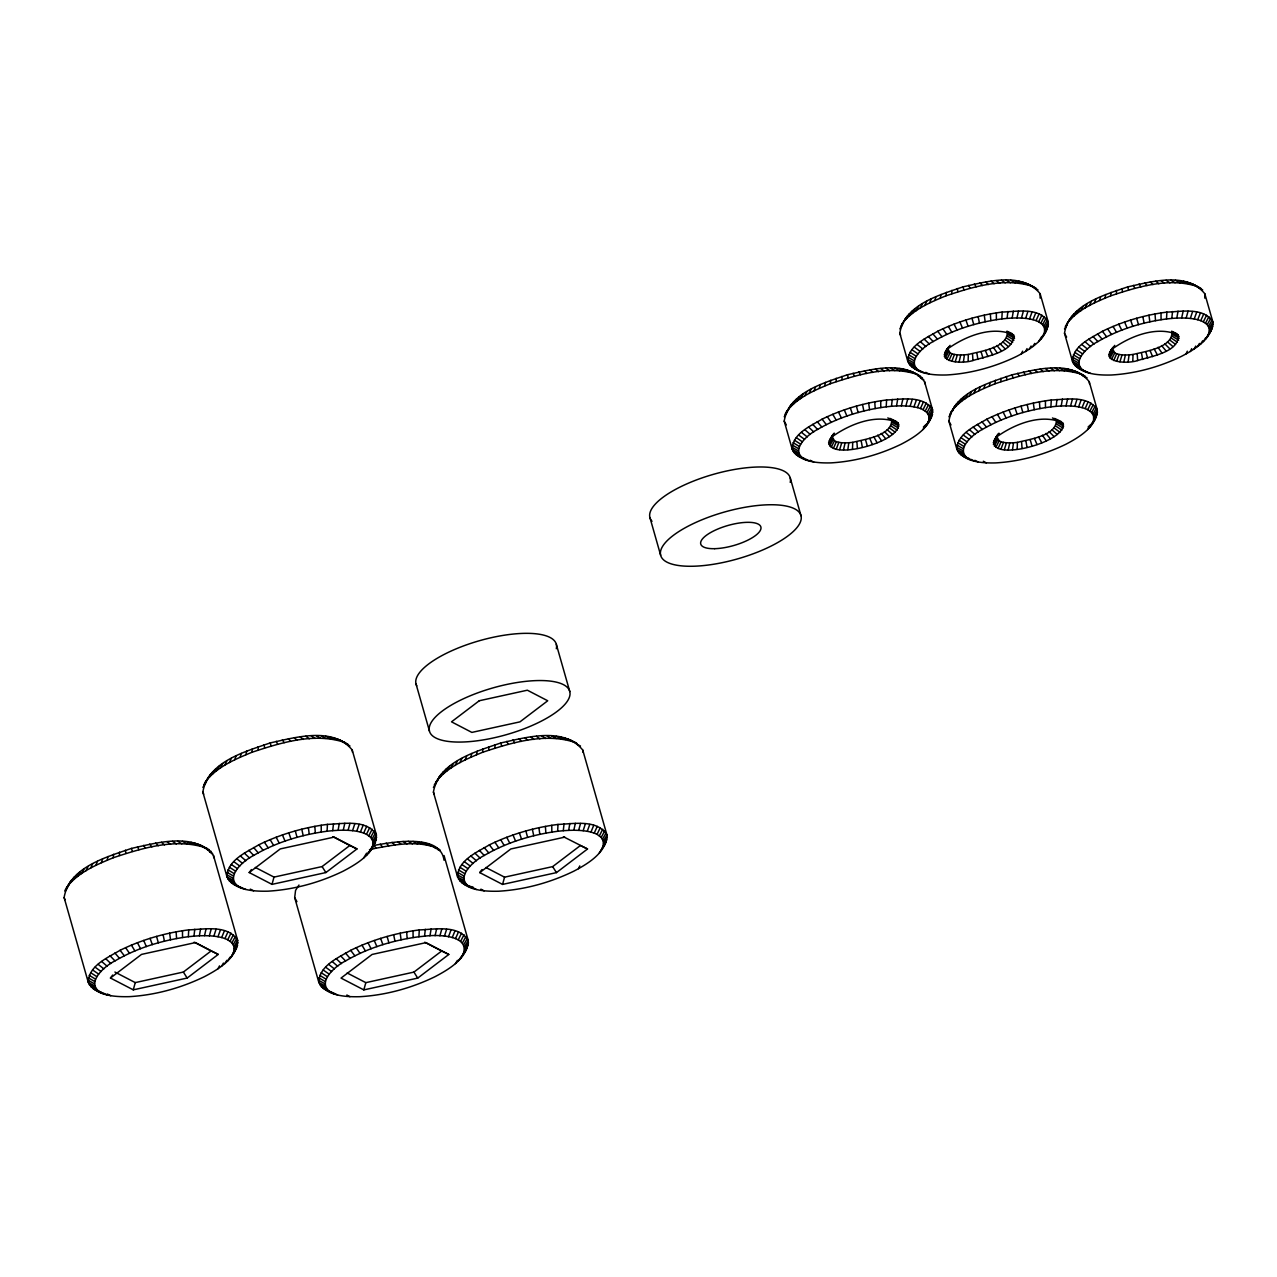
<?xml version="1.0" encoding="UTF-8"?>
<svg xmlns="http://www.w3.org/2000/svg" width="1277" height="1277" viewBox="0 0 1277 1277"><rect width="100%" height="100%" fill="white"/><g stroke="black" fill="none" stroke-linecap="round" stroke-linejoin="round"><path stroke-width="1.5" d="M852.477 449.185L852.749 442.353C864.88 439.16 892.256 435.792 891.713 419.734L897.954 422.783C905.776 443.263 808.437 466.648 833.849 433.398M968.094 361.279L968.365 354.447C980.497 351.255 1007.856 347.887 1007.314 331.828L1013.555 334.893C1015.023 352.229 985.605 356.395 972.946 360.513C964.119 363.722 935.466 363.514 947.742 348.174M1017.162 449.217L1017.434 442.385C1029.565 439.192 1056.941 435.824 1056.398 419.766L1062.64 422.831C1070.461 443.295 973.122 466.68 998.534 433.446M1132.779 361.311L1133.05 354.479C1145.182 351.303 1172.557 347.935 1172.015 331.876L1178.24 334.925C1179.709 352.276 1150.29 356.443 1137.631 360.545C1128.82 363.753 1100.151 363.546 1112.427 348.206M100.947 992.66C84.601 983.098 104.778 965.891 114.978 960.911C137.357 947.805 162.706 940.127 188.342 936.711L188.725 929.864C204.448 929.321 228.104 924.452 237.682 940.463C237.107 958.277 218.511 969.243 204.384 976.682C180.967 988.031 155.331 995.134 129.328 996.651C115.313 996.954 96.078 996.108 88.336 982.54L64.121 897.571C69.102 867.163 106.246 857.202 131.451 848.407C157.119 842.836 194.168 831.854 213.482 855.494L237.682 940.463L234.01 946.592L233.994 950.966L231.871 955.787M239.677 887.18C223.331 877.618 243.508 860.411 253.692 855.43C276.087 842.325 301.436 834.647 327.072 831.231L327.455 824.383C343.178 823.841 366.834 818.972 376.412 834.982C375.837 852.797 357.241 863.747 343.114 871.201C319.697 882.551 294.061 889.638 268.042 891.17C254.043 891.474 234.808 890.628 227.067 877.06L202.851 792.091C207.832 761.683 244.976 751.706 270.181 742.927C295.849 737.356 332.898 726.374 352.213 750.014L376.412 834.982L372.74 841.112L372.724 845.486L370.585 850.306M331.509 992.724C315.164 983.146 335.34 965.939 345.54 960.958C367.92 947.853 393.268 940.175 418.904 936.759L419.287 929.927C435.01 929.369 458.666 924.5 468.244 940.511C467.669 958.325 449.073 969.291 434.946 976.729C411.529 988.079 385.893 995.182 359.875 996.698C345.875 997.018 326.641 996.172 318.899 982.588L294.684 897.619L295.562 890.404L298.962 885.041M470.239 887.244C453.894 877.666 474.07 860.459 484.254 855.478C506.65 842.373 531.998 834.695 557.634 831.279L558.017 824.431C573.74 823.888 597.397 819.02 606.974 835.03C606.399 852.844 587.803 863.811 573.676 871.249C550.259 882.599 524.624 889.702 498.605 891.218C484.606 891.538 465.371 890.676 457.629 877.107L433.414 792.139C438.394 761.731 475.539 751.77 500.744 742.975C526.411 737.404 563.46 726.421 582.759 750.062L606.974 835.03L603.303 841.16L603.287 845.534L601.148 850.354M804.478 459.145C789.202 450.206 808.07 434.116 817.599 429.439C838.542 417.196 862.23 410.013 886.206 406.82L886.589 399.972C901.37 399.462 923.59 394.88 932.593 409.933C932.018 426.726 914.603 437.197 901.211 444.204C879.31 454.804 855.335 461.444 831.008 462.881C817.759 463.2 799.61 462.242 792.267 449.456L784.206 421.139C788.851 392.518 823.633 382.988 847.401 374.768C871.568 369.452 906.367 359.332 924.532 381.6L932.593 409.933L928.922 416.063L928.906 420.149L926.91 424.65M920.094 371.24C904.802 362.301 923.67 346.211 933.2 341.55C954.142 329.29 977.847 322.107 1001.822 318.915L1002.206 312.067C1016.987 311.556 1039.207 306.975 1048.209 322.027C1047.619 338.82 1030.204 349.291 1016.827 356.299C994.927 366.914 970.951 373.554 946.624 374.975C933.359 375.294 915.21 374.353 907.867 361.567L899.806 333.233C904.451 304.612 939.233 295.083 963.002 286.862C987.185 281.547 1021.967 271.426 1040.132 293.71L1048.209 322.027L1044.538 328.157L1044.522 332.243L1042.527 336.761M969.163 459.177C953.887 450.238 972.755 434.148 982.284 429.487C1003.227 417.228 1026.916 410.045 1050.907 406.852L1051.29 400.004C1066.056 399.493 1088.275 394.912 1097.278 409.965C1096.704 426.757 1079.288 437.229 1065.912 444.236C1043.995 454.851 1020.036 461.492 995.693 462.912C982.444 463.232 964.295 462.29 956.952 449.504L948.891 421.171C953.536 392.55 988.318 383.02 1012.086 374.8C1036.254 369.484 1071.052 359.364 1089.217 381.647L1097.278 409.965L1093.607 416.094L1093.591 420.181L1091.612 424.698M1084.78 371.288C1069.487 362.333 1088.355 346.243 1097.885 341.582C1118.828 329.322 1142.532 322.139 1166.508 318.963L1166.891 312.115C1181.672 311.604 1203.892 307.023 1212.895 322.059C1212.304 338.852 1194.889 349.323 1181.512 356.331C1159.612 366.946 1135.636 373.586 1111.309 375.007C1098.044 375.326 1079.895 374.384 1072.568 361.599L1064.491 333.265C1069.136 304.644 1103.935 295.115 1127.687 286.894C1151.87 281.594 1186.652 271.474 1204.818 293.742L1212.895 322.059L1209.223 328.205L1209.207 332.275L1207.212 336.793M66.42 887.723C77.769 872.478 96.222 864.8 113.254 857.745L113.621 854.281M205.15 782.242C216.499 766.982 234.952 759.32 251.984 752.265L252.351 748.801M435.712 782.29C447.062 767.046 465.514 759.368 482.546 752.313L482.914 748.849M786.361 411.88C797.024 397.562 814.343 390.347 830.353 383.723L830.72 380.259M901.961 323.975C912.624 309.657 929.959 302.441 945.97 295.817L946.337 292.353M951.046 411.912C961.709 397.594 979.044 390.379 995.038 383.754L995.422 380.291M1066.646 324.023C1077.309 309.688 1094.644 302.473 1110.655 295.849L1111.022 292.385M188.342 936.711L193.976 936.137L194.758 929.257M327.072 831.231L332.706 830.657L333.489 823.777M418.904 936.759L424.539 936.185L425.321 929.305M557.634 831.279L563.269 830.704L564.051 823.825M886.206 406.82L891.474 406.278L892.272 399.398M1001.822 318.915L1007.09 318.372L1007.872 311.492M1050.907 406.852L1056.175 406.325L1056.957 399.43M1166.508 318.963L1171.775 318.42L1172.557 311.524M94.69 985.844L88.336 982.54C88.257 965.747 107.795 957.686 120.086 950.296C141.619 939.744 164.956 932.928 188.725 929.864M233.42 880.364L227.067 877.06C226.987 860.267 246.525 852.206 258.816 844.799C280.349 834.264 303.687 827.432 327.455 824.383M325.252 985.892L318.899 982.588C318.819 965.795 338.357 957.734 350.648 950.343C372.182 939.792 395.519 932.976 419.287 929.927M444.029 860.219C440.405 833.163 392.358 842.118 374.193 845.406L375.981 848.215C395.95 844.528 417.85 840.298 437.325 848.231M463.982 880.412L457.629 877.107C457.549 860.315 477.087 852.254 489.378 844.863C510.912 834.312 534.249 827.496 558.017 824.431M462.418 955.834C472.282 934.78 437.341 934.381 424.539 936.185M798.636 452.76L792.267 449.456C792.203 433.685 810.544 426.103 822.101 419.159C842.341 409.247 864.258 402.846 886.589 399.972M914.236 364.871L907.867 361.567C907.803 345.78 926.16 338.197 937.717 331.254C957.942 321.357 979.874 314.94 1002.206 312.067M963.321 452.808L956.952 449.504C956.888 433.717 975.229 426.151 986.786 419.191C1007.026 409.294 1028.943 402.878 1051.29 400.004M1040.117 298.1L1040.132 293.71M1078.921 364.903L1072.568 361.599C1072.488 345.828 1090.845 338.245 1102.402 331.302C1122.627 321.389 1144.559 314.972 1166.891 312.115M1204.802 298.132L1204.818 293.742M847.848 449.648L848.79 442.752L852.749 442.353M963.449 361.742L964.39 354.846L968.365 354.447M1012.533 449.68L1013.475 442.784L1017.434 442.385M1128.134 361.79L1129.076 354.878L1133.05 354.479M193.976 936.137L199.388 935.786L200.553 928.874M332.706 830.657L338.118 830.305L339.283 823.394M429.95 935.849L431.115 928.938M563.269 830.704L568.664 830.369L569.845 823.457M891.474 406.278L896.534 405.958L897.715 399.047M1007.09 318.372L1012.15 318.053L1013.331 311.141M1056.175 406.325L1061.219 405.99L1062.4 399.078M1171.775 318.42L1176.835 318.085L1178.017 311.173M107.204 860.155L107.986 856.532M245.934 754.659L246.716 751.052M476.497 754.723L477.279 751.099M824.671 385.973L825.453 382.366M940.287 298.084L941.069 294.46M989.356 386.021L990.138 382.398M1104.972 298.116L1105.754 294.492M199.388 935.786L204.528 935.674L206.076 928.762M338.118 830.305L343.258 830.194L344.806 823.282M435.09 935.722L436.638 928.81M568.664 830.369L573.82 830.242L575.352 823.33M843.538 449.807L845.087 442.88L848.79 442.752M896.534 405.958L901.339 405.847L902.887 398.935M959.139 361.902L960.703 354.974L964.39 354.846M1012.15 318.053L1016.955 317.941L1018.503 311.029M1008.223 449.839L1009.772 442.911L1013.475 442.784M1061.219 405.99L1066.04 405.878L1067.588 398.967M1123.824 361.934L1125.388 355.022L1129.076 354.878M1176.835 318.085L1181.64 317.989L1183.188 311.061M133.271 989.851L135.266 982.604L183.361 972.052L211.104 950.966L218.239 954.414L187.16 978.054L133.271 989.851L110.46 978.022L112.679 975.037M204.528 935.674L209.348 935.802L211.248 928.89M272.001 884.37L273.996 877.107L322.091 866.572L349.834 845.486L356.969 848.934L325.89 872.558L272.001 884.37L249.191 872.542L251.409 869.557M343.258 830.194L348.078 830.305L349.978 823.394M363.833 989.898L365.829 982.652L413.924 972.1L441.666 951.014L448.802 954.462L417.723 978.102L363.833 989.898L341.023 978.086L372.102 954.446L425.991 942.634L448.802 954.462M439.911 935.849L441.81 928.938M502.563 884.418L504.559 877.171L552.654 866.62L580.397 845.534L587.532 848.982L556.453 872.622L502.563 884.418L479.753 872.606L481.972 869.605M573.82 830.242L578.641 830.369L580.54 823.457M901.339 405.847L905.872 405.958L907.755 399.047M1016.955 317.941L1021.472 318.053L1023.372 311.141M1066.04 405.878L1070.557 405.99L1072.457 399.078M1181.64 317.989L1186.157 318.101L1188.057 311.189M828.581 442.736L832.764 435.17L829.14 440.804M944.182 354.83L948.364 347.264M993.267 442.768L997.449 435.202L993.825 440.836M1108.867 354.862L1113.049 347.296L1109.442 352.931M839.643 449.648L841.751 442.752L845.087 442.88M955.244 361.742L957.351 354.846L960.703 354.974M1004.329 449.68L1006.436 442.784L1009.772 442.911M1119.929 361.774L1122.052 354.878L1125.388 355.022M101.41 862.677L102.575 858.894M240.14 757.197L241.305 753.414M470.686 757.245L471.867 753.462M819.227 388.352L820.393 384.569M934.828 300.462L935.993 296.663M983.913 388.4L985.078 384.6M1099.513 300.494L1100.678 296.711M209.348 935.802L213.85 936.137L216.068 929.257M348.078 830.305L352.58 830.657L354.798 823.777M444.412 936.201L446.631 929.305M578.641 830.369L583.142 830.72L585.361 823.825M905.872 405.958L910.07 406.294L912.289 399.398M1021.472 318.053L1025.67 318.388L1027.889 311.492M1070.557 405.99L1074.755 406.325L1076.974 399.43M1186.157 318.101L1190.356 318.42L1192.59 311.54M67.809 887.068L69.948 882.247M437.101 781.636L439.24 776.815M787.877 410.923L789.872 406.405M952.578 410.955L954.558 406.453M213.85 936.137L217.968 936.727L220.474 929.879M352.58 830.657L356.698 831.247L359.204 824.399M448.53 936.775L451.036 929.927M583.142 830.72L587.26 831.295L589.766 824.447M910.07 406.294L913.917 406.82L916.439 399.988M1025.67 318.388L1029.517 318.931L1032.039 312.083M1074.755 406.325L1078.602 406.868L1081.124 400.02M1190.356 318.42L1194.218 318.963L1196.725 312.115M836.227 449.185L838.829 442.337L841.751 442.752M951.844 361.279L954.446 354.447L957.351 354.846M1000.929 449.217L1003.514 442.385L1006.436 442.784M1116.529 361.311L1119.131 354.479L1122.052 354.878M95.887 865.327L97.419 861.352M234.617 759.831L236.149 755.872M465.179 759.895L466.712 755.92M814.04 390.842L815.572 386.867M929.64 302.936L931.188 298.962M978.725 390.874L980.257 386.899M1094.325 302.968L1095.874 299.01M217.968 936.727L221.671 937.526L224.449 930.741M356.698 831.247L360.401 832.045L363.179 825.261M452.234 937.573L455.011 930.789M587.26 831.295L590.964 832.093L593.741 825.309M913.917 406.82L917.381 407.571L920.174 400.786M1029.517 318.931L1032.997 319.681L1035.775 312.881M1078.602 406.868L1082.066 407.618L1084.859 400.818M1194.218 318.963L1197.682 319.713L1200.46 312.929M833.386 448.419L836.387 441.682L838.829 442.337M949.003 360.513L952.003 353.777L954.446 354.447M998.071 448.45L1001.088 441.73L1003.514 442.385M1113.688 360.545L1116.689 353.825L1119.131 354.479M221.671 937.526L224.944 938.547L227.96 931.827M360.401 832.045L363.674 833.067L366.691 826.347M455.506 938.595L458.523 931.875M590.964 832.093L594.236 833.115L597.253 826.395M917.381 407.571L920.446 408.528L923.463 401.824M1032.997 319.681L1036.046 320.623L1039.063 313.919M1082.066 407.618L1085.131 408.56L1088.148 401.856M1197.682 319.713L1200.731 320.671L1203.764 313.95M90.699 868.041L92.582 863.891M229.429 762.561L231.313 758.41M459.975 762.608L461.875 758.458M578.513 868.711L579.774 865.934M809.155 393.396L811.039 389.246M924.771 305.49L926.655 301.34M973.84 393.428L975.74 389.277M1021.361 353.921L1022.606 351.159M1089.457 305.538L1091.34 301.388M1186.046 353.952L1187.307 351.191M234.01 946.592L231.903 942.825L227.753 939.776L230.977 933.152M372.74 841.112L370.633 837.345L366.483 834.296L369.707 827.672M458.315 939.824L461.54 933.2M603.303 841.16L601.196 837.393L597.045 834.344L600.27 827.719M928.922 416.063L926.958 412.535L923.079 409.678L926.288 403.053M1044.538 328.157L1042.559 324.645L1038.68 321.788L1041.904 315.164M1093.607 416.094L1091.643 412.583L1087.765 409.725L1090.973 403.101M1209.223 328.205L1207.244 324.677L1203.365 321.82L1206.589 315.196M831.167 447.365L834.488 440.788L832.269 436.814M946.768 359.46L950.088 352.883L947.885 348.924M995.852 447.397L999.173 440.82L996.954 436.862M1111.453 359.491L1114.789 352.915L1112.57 348.956M85.862 870.834L88.081 866.492M224.592 765.354L226.811 761.012M455.155 765.402L457.374 761.06M804.622 396.014L806.841 391.672M920.238 308.108L922.441 303.782M969.307 396.062L971.526 391.72M1025.559 351.478L1027.043 348.589M1084.923 308.156L1087.126 303.814M1190.26 351.526L1191.728 348.637M230.083 941.213L233.468 934.684M368.814 835.733L372.198 829.204M460.646 941.261L464.03 934.732M599.376 835.781L602.76 829.252M925.25 411.018L928.634 404.506M1040.851 323.113L1044.251 316.6M1089.935 411.066L1093.32 404.538M1205.536 323.161L1208.936 316.632M207.353 779.225L208.678 776.767M904.244 320.814L905.489 318.516M1070.174 318.548L1065.321 326.497M231.903 942.825L235.431 936.424M370.633 837.345L374.161 830.944M462.466 942.889L465.993 936.472M601.196 837.393L604.723 830.992M926.958 412.535L930.47 406.134M1042.559 324.645L1046.086 318.228M1091.643 412.583L1095.171 406.166M1207.244 324.677L1210.772 318.276M81.441 873.66L83.947 869.142M220.171 768.179L222.677 763.662M217.856 968.892L219.532 965.875M450.733 768.227L453.239 763.71M800.471 398.679L802.978 394.146M916.072 310.774L918.578 306.241M965.157 398.711L967.663 394.194M1029.422 349.02L1031.098 346.003M1080.757 310.806L1083.279 306.288M1194.107 349.052L1195.783 346.035M829.603 446.04L833.147 439.655M945.203 358.135L948.763 351.75M994.288 446.072L997.832 439.687M1109.889 358.183L1113.448 351.798M233.212 944.629L236.836 938.356M371.942 839.149L375.566 832.875M463.774 944.677L467.398 938.403M602.505 839.197L606.128 832.923M928.187 414.227L931.795 407.954M1043.788 326.321L1047.411 320.048M1092.873 414.259L1096.48 407.986M1208.473 326.353L1212.096 320.08M77.45 876.517L80.228 871.792M216.18 771.037L218.958 766.312M221.575 966.226L223.427 963.081M446.742 771.085L449.52 766.36M796.72 401.361L799.498 396.636M912.337 313.456L915.114 308.731M961.405 401.393L964.183 396.684M1032.901 346.53L1034.753 343.385M1077.022 313.488L1079.799 308.779M1197.587 346.562L1199.438 343.417M828.741 444.492L832.412 438.33M944.341 356.586L948.013 350.425M993.426 444.524L997.098 438.362M1109.027 356.618L1112.698 350.457M464.573 946.656L468.244 940.511L444.045 855.542M73.938 879.374L76.955 874.458M212.668 773.894L215.685 768.977M224.864 963.576L226.875 960.304M363.594 858.096L366.595 853.18M443.231 773.942L446.232 769.025M793.416 404.043L796.433 399.126M455.426 963.624L457.421 960.352M909.016 316.137L912.033 311.221M958.101 404.075L961.118 399.158M1073.718 316.169L1076.719 311.269M1200.667 344.072L1202.663 340.799M234.266 948.715L237.953 942.729M372.996 843.235L376.683 837.249M464.828 948.763L468.515 942.777M603.558 843.283L607.245 837.297M929.161 418.042L932.848 412.056M1044.778 330.136L1048.465 324.15M1093.846 418.074L1097.55 412.088M1209.463 330.168L1213.15 324.198M830.417 438.745L834.456 433.238M946.018 350.84L950.072 345.349M995.102 438.777L999.141 433.286M1110.703 350.888L1114.757 345.381M65.063 891.442L66.899 888.521M70.905 882.199L74.13 877.107M202.867 787.414L206.539 781.588M209.636 776.719L212.86 771.627M227.689 960.927L230.099 957.111M233.994 950.966L237.666 945.14M366.403 855.446L368.83 851.615M372.724 845.486L376.396 839.659M433.43 787.462L436.191 783.088M440.198 776.767L443.422 771.675M784.222 416.749L786.967 412.375M790.575 406.709L793.783 401.601M458.235 960.974L465.945 950.359M464.557 951.014L468.228 945.188M899.822 328.843L902.568 324.47M906.175 318.803L909.4 313.695M603.287 845.534L606.958 839.707M923 429.471L930.438 419.191M928.906 420.149L932.577 414.323M948.907 416.781L950.742 413.876M955.26 406.74L958.468 401.632M1038.616 341.566L1041.824 336.458M1044.522 332.243L1048.194 326.417M1064.507 328.875L1067.269 324.518M1070.86 318.835L1074.085 313.743M1087.685 429.503L1095.123 419.223M1093.591 420.181L1097.262 414.355M1209.207 332.275L1212.879 326.465M1203.301 341.597L1205.711 337.782M64.999 890.356L68.623 884.706M68.399 884.993L71.783 879.709M203.729 784.876L210.513 774.229M233.196 953.328L236.804 947.678M230.02 958.325L235.383 950.311M368.75 852.844L375.534 842.197M434.292 784.924L441.076 774.277M785.02 414.355L791.596 404.027M463.759 953.376L467.366 947.726M460.582 958.373L463.966 953.089M900.636 326.465L907.213 316.137M599.312 852.892L606.096 842.245M925.202 427.029L928.587 421.745M928.156 422.352L931.779 416.701M952.897 409.358L956.281 404.075M949.705 414.402L953.328 408.752M1040.803 339.139L1046.039 331.286M1043.772 334.446L1047.379 328.796M1068.514 321.453L1071.898 316.169M1089.888 427.077L1096.464 416.749M1205.488 339.171L1212.065 328.843M944.757 352.899L947.454 348.669M374.113 844.831L369.628 850.338M602.696 847.609L604.675 844.879M1208.872 333.872L1210.724 331.318M923.383 427.029L926.224 424.363M1088.068 427.061L1090.909 424.395M832.365 436.606C850.227 423.852 876.868 413.253 897.954 422.783M947.965 348.701C965.827 335.947 992.484 325.364 1013.555 334.893M997.05 436.638C1014.912 423.884 1041.553 413.301 1062.64 422.831M1112.65 348.733C1130.512 335.995 1157.17 325.396 1178.24 334.925M110.46 978.022L141.539 954.398L195.429 942.586L218.239 954.414M249.191 872.542L280.27 848.918L334.159 837.105L356.969 848.934M479.753 872.606L510.832 848.966L564.721 837.153M945.97 295.817C973.649 286.639 1005.111 276.886 1033.827 286.83M830.353 383.723C858.048 374.544 889.51 364.791 918.227 374.736M1110.655 295.849C1138.334 286.671 1169.812 276.933 1198.512 286.862M995.038 383.754C1022.733 374.576 1054.195 364.823 1082.912 374.768M251.984 752.265C281.451 742.496 314.94 732.12 345.492 742.703M113.254 857.745C142.721 847.976 176.21 837.6 206.762 848.183M482.546 752.313C512.013 742.544 545.502 732.168 576.055 742.751M369.452 849.748L375.981 848.215M464.333 884.418L473.496 887.403M1078.857 368.462L1090.462 373.395M914.172 368.43L925.777 373.347M963.257 456.368L969.387 458.635M798.572 456.336L804.702 458.603M233.771 884.37L245.759 889.431M325.603 989.898L332.116 992.309M95.041 989.851L101.553 992.261M1200.731 320.671L1203.365 321.82M1036.046 320.623L1038.68 321.788M1085.131 408.56L1087.765 409.725M920.446 408.528L923.079 409.678M594.236 833.115L597.045 834.344M363.674 833.067L366.483 834.296M224.944 938.547L227.753 939.776M1114.789 352.915L1116.689 353.825M950.088 352.883L952.003 353.777M999.173 440.82L1001.088 441.73M834.488 440.788L836.387 441.682M1171.616 331.19L1176.676 333.616M1006.914 331.158L1011.991 333.568M1054.579 418.425L1061.075 421.506M889.893 418.377L896.39 421.474M1189.988 282.903L1195.687 285.633M1025.287 282.871L1031.002 285.585M1081.699 369.707L1087.397 372.437M1074.372 370.809L1080.087 373.538M917.014 369.676L922.712 372.405M909.687 370.761L915.401 373.491M966.082 457.613L971.797 460.343M801.397 457.565L807.112 460.295M567.339 738.697L573.054 741.426M336.777 738.649L342.491 741.378M428.609 844.193L434.324 846.906M467.334 885.743L473.049 888.473M198.047 844.129L203.761 846.859M236.788 885.695L242.486 888.409M328.62 991.223L334.319 993.953M98.058 991.175L103.756 993.905M1192.606 284.053L1200.859 288.315M1027.921 284.021L1036.174 288.283M1076.527 367.026L1082.593 369.947M1085.258 376.22L1077.006 371.958M911.826 366.994L917.908 369.899M920.573 376.172L912.321 371.926M960.911 454.931L966.992 457.852M796.225 454.883L802.307 457.805M577.028 743.549L570.149 739.942M339.586 739.878L347.998 744.236M431.418 845.422L439.831 849.764M461.827 882.886L467.909 885.807M200.856 845.358L209.268 849.716M231.265 882.838L237.346 885.759M323.113 988.366L329.179 991.287M92.551 988.318L98.616 991.239M1186.924 281.946L1192.399 284.595M1022.238 281.914L1027.714 284.563M1071.307 369.851L1076.782 372.501M906.622 369.819L912.097 372.469M970.743 459.305L974.862 461.284M806.058 459.257L810.161 461.252M564.067 737.675L569.542 740.341M333.505 737.627L338.98 740.293M425.337 843.171L430.812 845.821M470.846 886.829L476.321 889.494M194.774 843.107L200.25 845.773M333.489 992.979L337.591 994.975M102.926 992.931L107.029 994.911M1202.711 289.943L1194.793 285.394M1038.009 289.911L1030.092 285.362M1074.675 365.382L1080.885 368.43M1082.433 375.566L1087.094 377.848M909.99 365.35L916.2 368.383M917.748 375.534L922.409 377.816M959.075 453.287L965.284 456.32M794.39 453.255L800.599 456.288M577.412 744.507L580.508 746.023M349.946 745.976L341.917 741.314M437.133 849.237L440.23 850.753M459.88 881.146L466.089 884.179M206.571 849.173L211.216 851.456M229.317 881.098L235.527 884.131M321.15 986.626L327.359 989.659M90.587 986.578L96.797 989.611M1052.471 417.946L1055.999 419.686M887.786 417.914L891.314 419.654M1183.46 281.195L1188.664 283.797M1018.775 281.163L1023.978 283.749M1067.843 369.101L1073.047 371.687M925.777 372.373L929.241 374.097M903.158 369.069L908.362 371.655M974.846 460.311L978.326 462.035M810.161 460.279L813.641 462.003M560.364 736.877L565.567 739.479M329.801 736.829L335.005 739.431M421.633 842.357L426.837 844.959M191.071 842.309L196.275 844.911M107.268 993.985L110.732 995.725M1073.35 363.578L1079.656 366.738M908.665 363.546L914.971 366.707M920.573 378.04L923.734 379.62M957.75 451.483L964.055 454.644M793.065 451.435L799.37 454.612M458.475 879.214L464.764 882.375M209.476 851.807L212.636 853.387M227.913 879.167L234.218 882.327M319.745 984.695L326.05 987.855M89.182 984.647L95.488 987.807M1172.749 333.201L1179.118 336.474M1008.064 333.169L1014.433 336.442M1057.148 421.107L1063.502 424.379M892.463 421.059L898.816 424.347M563.428 836.738L587.532 848.982M485.883 867.498L504.559 877.171M332.866 836.674L349.834 845.486M424.698 942.218L441.666 951.014M255.336 867.434L273.996 877.107M347.168 972.978L365.829 982.652M194.152 942.171L211.104 950.966M114.898 972.036L135.266 982.604M1179.613 280.653L1184.513 283.207M1014.912 280.621L1019.828 283.175M1063.996 368.558L1068.913 371.112M899.311 368.526L904.228 371.08M556.245 736.302L561.162 738.856M325.683 736.254L330.599 738.808M417.515 841.782L422.432 844.336M480.87 889.159L484.143 890.867M186.953 841.735L191.869 844.289M250.308 889.111L253.58 890.819M1072.297 359.46L1078.682 362.923M907.612 359.428L913.997 362.891M956.696 447.365L963.066 450.829M792.011 447.333L798.38 450.797M457.342 874.841L463.727 878.305M226.779 874.793L233.164 878.241M318.611 980.321L324.996 983.785M88.049 980.273L94.434 983.737M1175.399 280.333L1179.996 282.855M1172.877 334.702L1179.262 338.229M1010.714 280.286L1015.311 282.824M1008.192 334.67L1014.577 338.197M1059.798 368.239L1064.379 370.761M1057.276 422.607L1063.661 426.135M895.113 368.191L899.694 370.729M983.322 461.22L986.371 462.912M892.591 422.575L898.976 426.103M551.76 735.951L556.341 738.489M321.197 735.903L325.779 738.425M413.03 841.431L417.611 843.969M182.467 841.383L187.049 843.921M346.849 995.006L349.914 996.698M1072.568 357.209L1078.937 360.816M907.883 357.161L914.252 360.784M956.968 445.098L963.321 448.722M792.283 445.066L798.636 448.69M457.645 872.43L463.998 876.054M227.083 872.383L233.436 876.006M318.915 977.911L325.268 981.534M88.352 977.863L94.706 981.486M1170.881 280.222L1175.127 282.744M1006.196 280.19L1010.426 282.712M1055.281 368.127L1059.511 370.649M890.596 368.079L894.826 370.601M546.923 735.839L551.153 738.361M316.361 735.791L320.591 738.314M408.193 841.32L412.423 843.842M177.631 841.272L181.861 843.794M1073.382 354.814L1079.688 358.614M908.697 354.783L915.002 358.582M957.782 442.72L964.087 446.519M793.097 442.688L799.386 446.471M458.491 869.892L464.796 873.691M227.945 869.845L234.234 873.644M319.777 975.373L326.066 979.172M89.214 975.325L95.504 979.124M1172.398 336.362L1178.703 340.161M1007.713 336.314L1014.018 340.129M1056.797 424.267L1063.102 428.066M892.112 424.219L898.401 428.034M1074.723 352.34L1080.933 356.315M910.038 352.308L916.247 356.267M959.107 440.246L965.316 444.204M794.422 440.198L800.631 444.173M459.928 867.259L466.121 871.217M229.365 867.211L235.575 871.169M321.197 972.739L327.407 976.713M90.635 972.691L96.844 976.65M1166.077 280.333L1169.94 282.855M1001.391 280.286L1005.254 282.824M1050.46 368.223L1054.339 370.761M885.775 368.191L889.654 370.729M541.783 735.951L545.646 738.473M311.221 735.903L315.084 738.425M403.053 841.431L406.916 843.969M172.491 841.383L176.354 843.905M1171.312 338.118L1177.442 342.22M1006.627 338.086L1012.741 342.188M1055.712 426.023L1061.826 430.126M891.027 425.991L897.14 430.094M1076.575 349.786L1082.657 353.937M911.89 349.738L917.971 353.889M960.974 437.676L967.04 441.842M796.289 437.644L802.355 441.794M461.891 864.529L467.973 868.679M231.329 864.481L237.41 868.631M323.161 970.009L329.243 974.159M92.598 969.961L98.68 974.112M1161.016 280.653L1164.496 283.207M996.331 280.621L999.811 283.175M1078.937 347.152L1084.843 351.494M1045.416 368.558L1048.896 371.112M914.252 347.121L920.158 351.462M880.731 368.51L884.195 371.064M963.321 435.058L969.227 439.4M798.636 435.026L804.542 439.368M536.372 736.302L539.852 738.856M305.81 736.254L309.289 738.808M464.397 861.736L470.303 866.077M397.642 841.782L401.122 844.336M233.851 861.688L239.741 866.029M167.079 841.735L170.559 844.289M325.683 967.232L331.589 971.558M95.121 967.168L101.027 971.51M1169.652 339.953L1175.494 344.359M1004.951 339.921L1010.793 344.327M1054.036 427.859L1059.878 432.264M889.351 427.827L895.193 432.233M1081.779 344.503L1087.477 349.036M917.094 344.455L922.792 348.988M966.178 432.408L971.877 436.926M801.477 432.36L807.192 436.894M467.43 858.91L473.128 863.444M236.868 858.862L242.566 863.396M328.7 964.39L334.398 968.924M98.137 964.343L103.836 968.876M1155.749 281.195L1158.83 283.781M991.064 281.148L994.129 283.749M1040.148 369.085L1043.213 371.687M875.463 369.053L878.528 371.655M530.737 736.877L533.818 739.463M300.175 736.829L303.256 739.415M392.007 842.357L395.088 844.959M161.445 842.309L164.525 844.895M1167.433 341.837L1172.909 346.562M1002.748 341.805L1008.207 346.514M1051.817 429.742L1057.292 434.451M887.132 429.695L892.607 434.419M1085.083 341.821L1090.558 346.546M920.398 341.773L925.857 346.498M969.482 429.726L974.942 434.435M804.797 429.679L810.256 434.403M470.958 856.053L476.417 860.778M240.395 856.005L245.854 860.73M332.228 961.533L337.687 966.258M101.665 961.485L107.124 966.21M433.749 846.843L435.569 848.471M203.187 846.795L205.006 848.423M1088.834 339.139L1094.022 344.056M924.149 339.091L929.337 344.008M973.218 427.045L978.421 431.945M808.533 426.997L813.736 431.913M474.932 853.196L480.136 858.112M244.37 853.148L249.574 858.064M336.202 958.692L341.406 963.592M105.64 958.628L110.844 963.544M1150.306 281.946L1152.971 284.595M985.621 281.898L988.286 284.563M1034.705 369.835L1037.355 372.501M870.02 369.803L872.67 372.453M524.927 737.675L527.577 740.325M294.364 737.627L297.014 740.277M386.197 843.155L388.846 845.805M155.634 843.107L158.284 845.757M1164.704 343.705L1169.732 348.749M1000.019 343.673L1005.047 348.717M1049.103 431.61L1054.116 436.654M884.418 431.578L889.431 436.606M1092.984 336.474L1097.885 341.582M928.299 336.442L933.2 341.55M977.384 424.379L982.284 429.487M812.699 424.347L817.599 429.439M479.354 850.37L484.254 855.478M248.792 850.322L253.692 855.43M340.624 955.85L345.54 960.958M110.077 955.803L114.978 960.911M1097.518 333.856L1102.099 339.139M932.833 333.824L937.414 339.107M981.917 421.761L986.498 427.045M817.232 421.713L821.797 427.013M484.191 847.577L488.756 852.876M345.46 953.057L350.042 958.357M253.628 847.529L258.209 852.828M114.898 953.009L119.479 958.309M1161.543 345.556L1166.029 350.888M996.858 345.508L1001.344 350.856M1045.927 433.446L1050.428 438.793M881.242 433.414L885.743 438.761M1144.751 282.887L1146.969 285.617M980.05 282.855L982.284 285.585M1029.134 370.793L1031.369 373.522M864.449 370.761L866.668 373.491M518.973 738.697L521.192 741.426M380.243 844.177L382.462 846.906M288.41 738.649L290.629 741.362M149.68 844.129L151.899 846.843M1102.402 331.302L1106.632 336.777M937.717 331.254L941.947 336.729M986.786 419.191L991.016 424.666M822.101 419.159L826.331 424.634M489.378 844.863L493.608 850.338M350.648 950.343L354.878 955.819M258.816 844.799L263.046 850.274M120.086 950.296L124.316 955.755M1066.614 337.064L1064.491 333.265M950.998 424.97L948.891 421.171M786.313 424.938L784.206 421.139M296.934 901.658L294.684 897.619M1158 347.312L1161.894 352.947M993.298 347.28L997.193 352.915M1042.383 435.218L1046.278 440.852M877.698 435.17L881.593 440.82M1107.59 328.812L1111.437 334.462M942.905 328.78L946.752 334.43M991.974 416.717L995.837 422.368M827.288 416.685L831.151 422.336M494.901 842.213L498.748 847.864M356.171 947.71L360.018 953.36M264.339 842.166L268.186 847.816M125.609 947.646L129.472 953.296M1139.084 284.037L1140.872 286.862M974.399 284.005L976.187 286.814M1023.484 371.942L1025.271 374.752M858.798 371.91L860.586 374.72M512.923 739.926L514.711 742.735M282.361 739.878L284.148 742.687M143.631 845.358L145.418 848.167M552.654 866.62L556.453 872.622M413.924 972.1L417.723 978.102M322.091 866.572L325.89 872.558M183.361 972.052L187.16 978.054M1113.033 326.433L1116.513 332.259M948.348 326.401L951.812 332.228M997.433 414.339L1000.897 420.165M832.748 414.307L836.212 420.117M500.696 839.691L504.176 845.502M361.966 945.172L365.445 950.982M270.133 839.627L273.613 845.454M131.403 945.124L134.883 950.934M1154.137 348.956L1157.377 354.878M1038.52 436.862L1041.777 442.784M989.452 348.924L992.692 354.846M873.835 436.83L877.091 442.736M1118.716 324.166L1121.781 330.152M1003.115 412.072L1006.164 418.058M954.031 324.135L957.096 330.12M838.43 412.04L841.479 418.026M506.746 837.281L509.81 843.267M368.015 942.761L371.08 948.747M276.183 837.233L279.248 843.203M137.453 942.713L140.518 948.699M1133.385 285.378L1134.742 288.299M1017.785 373.283L1019.126 376.204M968.7 285.346L970.057 288.267M853.1 373.251L854.441 376.156M506.825 741.346L508.182 744.268M276.263 741.298L277.62 744.22M137.533 846.779L138.89 849.7M1124.574 322.043L1127.224 328.173M1008.974 409.949L1011.607 416.079M959.889 322.012L962.539 328.141M844.289 409.917L846.922 416.047M512.987 835.014L515.621 841.144M374.257 940.495L376.891 946.624M282.425 834.966L285.058 841.096M143.694 940.447L146.328 946.576M1150.034 350.473L1152.604 356.634M1034.434 438.378L1037.004 444.54M985.349 350.425L987.919 356.602M869.749 438.33L872.319 444.492M899.806 333.233L900.604 335.212M433.414 792.139L434.26 794.246M202.851 792.091L203.697 794.198M64.121 897.571L64.967 899.678M1130.576 320.064L1132.795 326.337M1014.976 407.97L1017.178 414.243M965.891 320.032L968.11 326.305M850.29 407.938L852.493 414.211M519.372 832.907L521.575 839.181M380.642 938.387L382.861 944.661M288.81 832.859L291.028 839.133M150.079 938.34L152.298 944.613M1127.687 286.894L1128.597 289.927M1012.086 374.8L1012.996 377.832M963.002 286.862L963.912 289.895M847.401 374.768L848.311 377.8M500.744 742.975L501.653 746.007M270.181 742.927L271.091 745.96M131.451 848.407L132.361 851.44M1145.804 351.798L1147.656 358.183M1030.188 439.703L1032.039 446.088M981.103 351.766L982.971 358.151M865.503 439.671L867.354 446.056M790.24 477.965L800.998 515.732A72.901 24.327 -15.9 0 1 700.993 565.807A72.901 24.327 -15.9 0 1 690.506 524.975A72.901 24.327 -15.9 0 1 800.998 515.732M649.913 517.504L660.656 555.272M556.325 644.342L569.781 691.543A72.901 24.327 -15.9 0 1 469.776 741.602A72.901 24.327 -15.9 0 1 459.289 700.77A72.901 24.327 -15.9 0 1 569.781 691.543M415.999 683.865L429.455 731.067M1136.674 318.26L1138.446 324.661M1021.057 406.15L1022.845 412.567M971.989 318.212L973.76 324.629M856.372 406.118L858.16 412.519M525.853 830.976L527.624 837.377M387.123 936.456L388.894 942.873M295.29 830.928L297.062 837.329M156.56 936.408L158.332 942.809M1142.803 316.616L1144.144 323.145M1027.203 404.522L1028.544 411.05M978.118 316.584L979.459 323.113M862.518 404.49L863.859 411.002M532.381 829.236L533.722 835.765M393.651 934.716L394.992 941.245M301.819 829.188L303.16 835.717M163.089 934.668L164.43 941.197M1141.494 352.931L1142.628 359.507M1025.878 440.82L1027.027 447.397M976.809 352.883L977.943 359.46M861.193 440.788L862.342 447.365M1122.036 288.586L1122.515 291.747M1006.42 376.476L1006.899 379.652M957.351 288.538L957.83 291.699M841.735 376.444L842.213 379.604M494.694 744.778L495.173 747.939M264.131 744.714L264.61 747.891M125.401 850.211L125.88 853.371M1148.949 315.18L1149.843 321.804M1033.332 403.085L1034.242 409.709M984.264 315.148L985.158 321.772M868.647 403.037L869.557 409.678M538.91 827.704L539.82 834.328M400.196 933.184L401.09 939.808M308.364 827.656L309.257 834.28M169.633 933.136L170.527 939.76M1089.217 381.647L1089.473 383.77M924.532 381.6L924.787 383.738M582.759 750.062L583.046 752.329M352.213 750.014L352.484 752.281M213.482 855.494L213.754 857.761M1155.031 313.934L1155.509 320.655M1039.43 401.84L1039.893 408.56M990.345 313.903L990.808 320.623M874.745 401.808L875.208 408.528M545.407 826.395L545.87 833.099M406.677 931.875L407.14 938.579M314.844 826.331L315.307 833.051M176.114 931.827L176.577 938.531M1137.216 353.825L1137.631 360.545M1021.6 441.73L1022.031 448.45M972.531 353.793L972.946 360.513M856.915 441.698L857.346 448.419M1116.465 290.422L1116.513 293.726M1000.849 378.311L1000.897 381.615M951.78 290.374L951.828 293.678M836.164 378.279L836.212 381.584M488.74 746.742L488.772 750.046M258.177 746.694L258.225 749.998M119.447 852.174L119.495 855.478M1161.032 312.913L1161.064 319.697M1045.432 400.818L1045.464 407.602M996.347 312.881L996.379 319.665M880.747 400.786L880.779 407.571M551.776 825.293L551.824 832.077M413.046 930.773L413.094 937.573M321.213 825.245L321.261 832.029M182.483 930.725L182.531 937.51M652.02 521.303A72.901 24.327 -15.9 0 1 714.019 474.166A72.901 24.327 -15.9 0 1 790.224 482.371M416.797 685.845A72.901 24.327 -15.9 0 1 483.185 639.681A72.901 24.327 -15.9 0 1 556.309 648.732M479.258 700.754L451.515 721.84L471.867 732.407L519.962 721.856L547.721 700.77L527.353 690.203L479.258 700.754M714.689 548.679A31.239 10.424 -15.9 0 0 760.98 528.375A31.239 10.424 -15.9 0 0 716.812 529.46A31.239 10.424 -15.9 0 0 714.689 548.679"/></g></svg>
